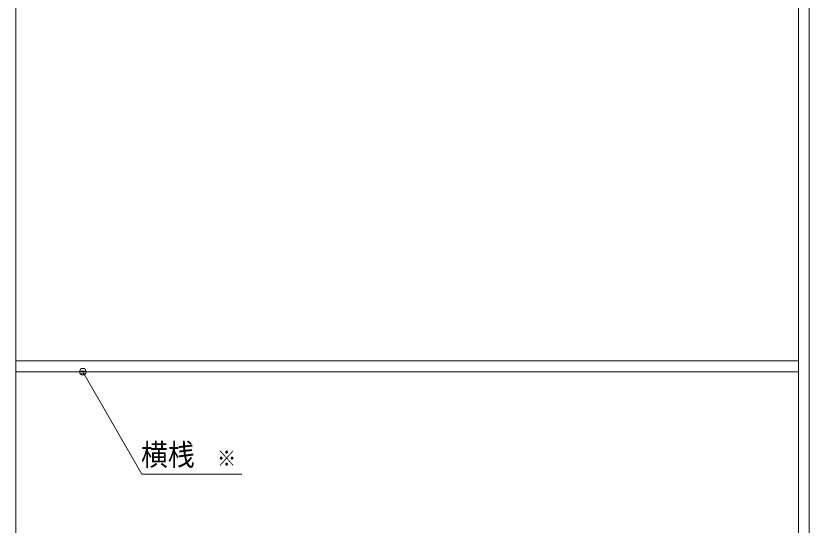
# Model space of a CAD drawing. Units: millimetres, scale not verified. Extents: x -6062 to 6062, y -3045 to 3045.
# Drawn here: x -2070 to -886, y -655 to 105 of the extents above; entities that cross this region are included whole.
import ezdxf
from ezdxf.enums import TextEntityAlignment as Align

# ---------------------------------------------------------------- set-up
doc = ezdxf.new("R2010")
doc.units = ezdxf.units.MM
doc.header["$LTSCALE"] = 20
doc.layers.add('0-3_2寸法-3', color=7, linetype='Continuous', lineweight=9)
doc.layers.add('0-4_3一般', color=7, linetype='Continuous', lineweight=9)
doc.styles.add('ＭＳ ゴシック', font='')
doc.styles.get('ＭＳ ゴシック').set_extended_font_data('MS Gothic')

# ---------------------------------------------------------------- blocks, each defined once
blk = doc.blocks.new('グループ-156')
at = {"layer": '0-4_3一般'}
for p, q in [((-5640, -38740), (-5640, 7050)), ((-5640, 7050), (-5640, -38740)), ((17720, 7050), (17720, -38740)), ((18040, 7100), (18040, -38740)), ((17720, -8200), (-5640, -8200)), ((17720, -8520), (-5640, -8520))]:
    blk.add_line(p, q, dxfattribs=at)
blk = doc.blocks.new('グループ-157')
at = {"layer": '0-4_3一般'}
blk.add_line((18040, 8000), (18040, -39000), dxfattribs=at)
blk = doc.blocks.new('グループ-158')
at = {"layer": '0-4_3一般'}
for name in ['グループ-157', 'グループ-156']:
    blk.add_blockref(name, (0, 0), dxfattribs=at)

msp = doc.modelspace()

# ---------------------------------------------------------------- linework, layer by layer
at = {"layer": '0-3_2寸法-3'}
for p, q in [((-1964.61, -425.01), (-1974.39, -425.01)), ((-1969.33, -421.01), (-1969.67, -421.01)), ((-1969.33, -421.01), (-1969.67, -421.01)), ((-1965.5, -429.01), (-1973.5, -429.01))]:
    msp.add_line(p, q, dxfattribs=at)
msp.add_lwpolyline([(-1732.16, -578.84), (-1881.26, -578.84), (-1969.5, -426)], dxfattribs=at)
msp.add_circle((-1969.5, -426), 5.01, dxfattribs=at)
msp.add_circle((-1969.5, -426), 5.01, dxfattribs=at)

# ---------------------------------------------------------------- block references
at = {"layer": '0-4_3一般', "xscale": 0.05, "yscale": 0.05}
msp.add_blockref('グループ-158', (-1787.5, 0), dxfattribs=at)

# ---------------------------------------------------------------- texts
at = {"layer": '0-3_2寸法-3', "style": 'ＭＳ ゴシック', "width": 0.9}
for s, height, p in [('横桟', 32.55, (-1882.61, -575.66)), ('※', 23.31, (-1769.26, -573.88))]:
    msp.add_text(s, height=height, dxfattribs=at).set_placement(p, align=Align.BOTTOM_LEFT)

doc.saveas('drawing.dxf')
